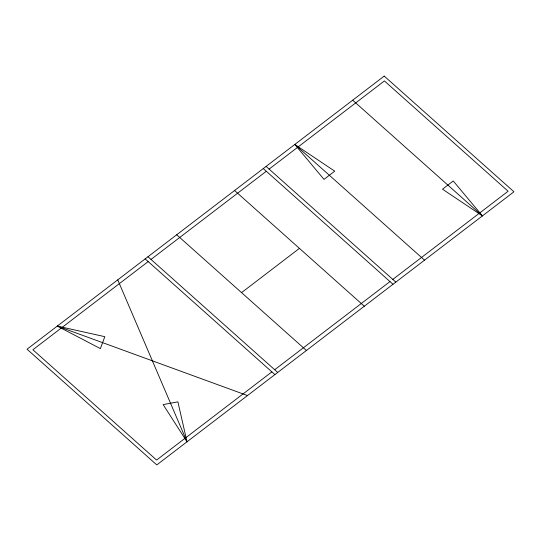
<?xml version="1.0" encoding="UTF-8"?>
<svg xmlns="http://www.w3.org/2000/svg" width="541" height="541" viewBox="0 0 541 541"><rect width="100%" height="100%" fill="white"/><g stroke="black" fill="none" stroke-linecap="round" stroke-linejoin="round"><path stroke-width="0.81" d="M148.193 261.587L32.9 349.757L156.579 460.06L271.873 371.89M151.013 259.43L266.307 171.267M269.127 169.11L384.421 80.94L508.1 191.244L392.807 279.413M241.563 292.627L299.437 248.373M274.693 369.733L389.987 281.57M57.285 326.095L104.819 336.671L100.369 348.607L57.285 326.095L247.487 395.552M482.416 215.9L442.497 189.188L453.236 180.978L482.416 215.9L352.685 100.2M294.811 144.454L334.73 171.166L323.991 179.375L294.811 144.454L424.543 260.153M266.098 166.412L395.836 282.111M263.278 168.569L393.016 284.268M234.571 190.52L364.303 306.22M176.697 234.78L306.429 350.48M147.984 256.732L277.722 372.431M145.164 258.889L274.902 374.588M187.017 441.794L163.139 404.594L177.894 401.841L187.017 441.794L117.755 279.853M384.211 76.085L27.05 349.216L156.789 464.915L513.95 191.785L384.211 76.085"/></g></svg>
